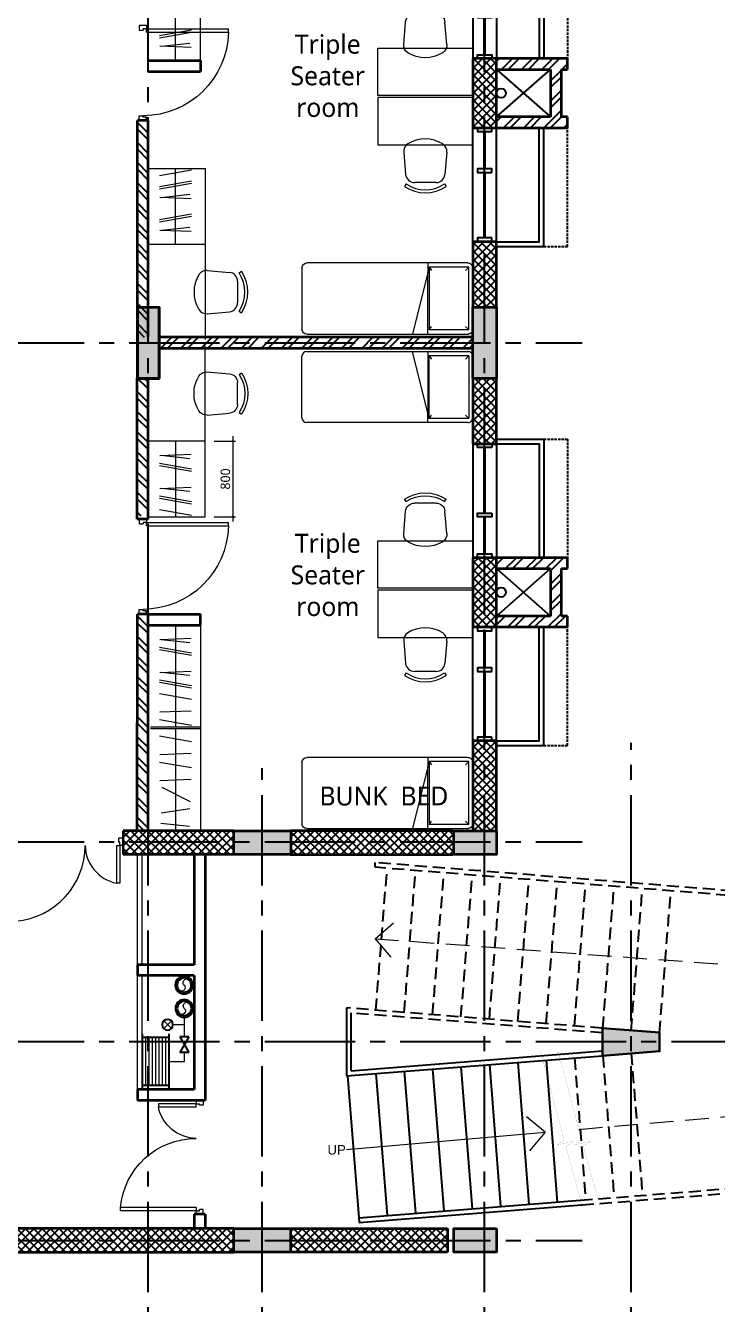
# Model space of a CAD drawing. Header units: millimetres. Extents: x -1107453 to -240403, y -265431 to 143409.
# Drawn here: x -291945 to -284652, y -187031 to -173553 of the extents above; entities that cross this region are included whole.
import ezdxf

# ---------------------------------------------------------------- set-up
doc = ezdxf.new("R2010")
doc.units = ezdxf.units.MM
doc.header["$MEASUREMENT"] = 0
for name, pattern in [('CENTER2', [28.574999999999992, 19.05, -3.174999999999998, 3.174999999999998, -3.174999999999998]), ('DASHED2', [0.375, 0.25, -0.125]), ('HIDDEN', [0.375, 0.25, -0.125]), ('HIDDEN2', [4.7624999999999975, 3.174999999999998, -1.587499999999999])]:
    doc.linetypes.add(name, pattern=pattern)
for name, color, linetype in [('A-Anno-Grid Lines', 154, 'Continuous'), ('A-Elevation', 4, 'Continuous'), ('A-Steps', 3, 'Continuous'), ('A-Wall Patt', 8, 'Continuous'), ('A-Window', 4, 'Continuous'), ('S-Conc Patt', 9, 'Continuous')]:
    doc.layers.add(name, color=color, linetype=linetype)
for name, color, linetype, lineweight in [('A-Detail Lines', 8, 'Continuous', 25), ('A-Door', 4, 'Continuous', 9), ('A-Wall Sec', 1, 'Continuous', 30), ('A-WIN', 5, 'Continuous', 25), ('column hatch', 12, 'Continuous', 5), ('S-Concrete', 40, 'Continuous', 30), ('STAIR', 3, 'Continuous', 9), ('text', 7, 'Continuous', 9), ('Wall HATCH', 8, 'Continuous', 15)]:
    doc.layers.add(name, color=color, linetype=linetype, lineweight=lineweight)
doc.layers.add('I-Furniture', color=7, linetype='Continuous', lineweight=15, true_color=0xc76300)
doc.styles.get("Standard").update_dxf_attribs({"font": 'trebuc.ttf'})
doc.dimstyles.new('IIITD_WD_M @ 100', dxfattribs={"dimscale": 100, "dimtxt": 1, "dimasz": 0.25, "dimexe": 0.25, "dimexo": 0.25, "dimgap": 0.3, "dimtad": 1, "dimdec": 0, "dimrnd": 2.5, "dimzin": 0, "dimdsep": 46, "dimtxsty": 'Standard', "dimblk": 'ARCHTICK', "dimcen": 0.2, "dimdle": 0.5, "dimclrd": 8, "dimclre": 254, "dimadec": 0, "dimazin": 0, "dimtfac": 1, "dimtdec": 0, "dimtofl": 0, "dimtmove": 0, "dimatfit": 0, "dimfxl": 100, "dimtolj": 1, "dimtzin": 0, "dimlwd": -1, "dimlwe": -1, "dimarcsym": 0})
pattern_1 = [(44.9999999997911, (0, -68461.44551046961), (-106.0660171775954, 106.0660171783688), []), (44.9999999997911, (70.710678, -68461.44551046987), (-106.0660171775954, 106.0660171783688), [])]

# ---------------------------------------------------------------- blocks, each defined once
blk = doc.blocks.new('W 1200')
at = {"layer": 'A-Window', "linetype": 'HIDDEN', "ltscale": 100}
for p, q in [((552587.8334260632, 7900.317032492195), (552587.8334260632, 9150.31703235618)), ((552837.8334260628, 7900.317032492209), (552587.8334260632, 7900.317032492195))]:
    blk.add_line(p, q, dxfattribs=at)
at = {"layer": 'A-Window', "color": 2, "lineweight": 40}
for p, q in [((553462.8334260632, 8720.317032492225), (553462.8334260632, 9110.316661766728)), ((553462.8334260632, 7990.317032492209), (553462.8334260632, 8680.317032492225))]:
    blk.add_line(p, q, dxfattribs=at)
at = {"layer": 'A-Window', "color": 5}
for points in [[(553337.8334260632, 7900.317032492209), (552837.8334260628, 7900.317032492209), (552837.8334260628, 9150.31703249221)], [(553337.8334260632, 7950.31703249221), (552887.8334260632, 7950.31703249221), (552887.8334260628, 9150.317032356268)]]:
    blk.add_lwpolyline(points, dxfattribs=at)
at = {"layer": 'A-Window'}
for points in [[(553337.8334260657, 7950.31703249221), (553337.8334260632, 9150.317032356379)], [(553587.8334260632, 7950.31703249221), (553587.8334260632, 9150.317032492225)], [(553387.833426063, 8680.317032492196), (553387.8334260632, 8720.317032492225), (553537.8334260632, 8720.317032492225), (553537.8334260632, 8680.317032492196), (553387.833426063, 8680.317032492196)]]:
    blk.add_lwpolyline(points, dxfattribs=at)
for points in [[(553387.8334260632, 9150.31703249221), (553537.8334260632, 9150.31703249221), (553537.8334260632, 9110.31703249221), (553387.8334260632, 9110.31703249221)], [(553387.8334260632, 7990.317032492209), (553537.8334260632, 7990.317032492209), (553537.8334260632, 7950.31703249221), (553387.8334260632, 7950.31703249221)]]:
    blk.add_lwpolyline(points, close=True, dxfattribs=at)
blk = doc.blocks.new('Door 1200')
at = {"layer": 'A-Door', "color": 5, "lineweight": 18}
for p, q in [((524083.629371542, 16182.33756403759), (524083.629371542, 16132.33756403759)), ((524083.629371542, 16182.33756403759), (524158.629371542, 16182.33756403759)), ((524158.629371542, 16182.33756403759), (524158.629371542, 16147.33756403758)), ((524083.629371542, 16132.33756403759), (524123.629371542, 16132.33756403759)), ((524123.629371542, 16147.33756403758), (524123.629371542, 16132.33756403759)), ((524158.629371542, 16147.33756403758), (524123.629371542, 16147.33756403758)), ((524158.629371542, 16147.33756403758), (524557.0951793599, 16147.33756403758)), ((524158.629371542, 16112.33756403759), (524158.629371542, 16147.33756403758)), ((524158.629371542, 16112.33756403759), (524557.0951793601, 16112.33756403758)), ((524557.0951793599, 16147.33756403758), (524557.0951793601, 16112.33756403758)), ((524083.629371542, 15032.33756403759), (524123.629371542, 15032.33756403759)), ((524083.629371542, 14982.33756403759), (524083.629371542, 15032.33756403759)), ((524083.629371542, 14982.33756403759), (524158.629371542, 14982.33756403759)), ((524123.629371542, 15017.33756403759), (524123.629371542, 15032.33756403759)), ((524158.629371542, 15017.33756403759), (524123.629371542, 15017.33756403759)), ((524158.629371542, 15052.33756405504), (524957.8622742627, 15052.36280079281)), ((524158.629371542, 15052.33756405504), (524158.629371542, 15017.33756403759)), ((524158.629371542, 15017.33756403759), (524957.8622742627, 15017.36280077536)), ((524158.629371542, 14982.33756403759), (524158.629371542, 15017.33756403759)), ((524957.8622742627, 15017.36280077536), (524957.8622742627, 15052.36280079281))]:
    blk.add_line(p, q, dxfattribs=at)
at = {"layer": 'A-Door', "lineweight": 18}
for centre, radius, start, end in [((524154.5491651758, 16192.83248138865), 410.515194913715, 270.5694855062471, 348.6920226384242), ((524156.8255171427, 14977.84414421031), 804.4954421475996, 5.314801625242492, 89.87153024725338)]:
    blk.add_arc(centre, radius, start, end, dxfattribs=at)
blk = doc.blocks.new('f h')
at = {"layer": 'A-WIN'}
for p, q in [((1010874.07182492, -78569.5797984855), (1010971.835498694, -78569.57979848562)), ((1010874.07182492, -78569.5797984855), (1010971.835498694, -78734.34588364139)), ((1010971.835498694, -78569.57979848562), (1010874.07182492, -78734.34588364151)), ((1011088.013132493, -78536.09547787847), (1011088.013132493, -79119.67305707687)), ((1011088.013132493, -78574.90916572325), (1011368.013092493, -78574.90916572312)), ((1011368.013092493, -78536.09547787857), (1011368.013092493, -79119.67305707687)), ((1010874.07182492, -78734.34588364151), (1010971.835498694, -78734.34588364139)), ((1011088.013132493, -79080.85936923242), (1011368.013092493, -79080.8593692322))]:
    blk.add_line(p, q, dxfattribs=at)
at = {"layer": 'A-WIN', "ltscale": 50}
for centre, radius in [((1010925.350132211, -78023.24024013418), 93.75), ((1010925.350132211, -78023.24024013418), 75), ((1010923.803244226, -78269.11066844268), 93.75), ((1010923.803244226, -78269.11066844268), 75)]:
    blk.add_circle(centre, radius, dxfattribs=at)
at = {"layer": 'A-WIN'}
blk.add_circle((1011100.248916052, -78441.18286097607), 56.63822130720364, dxfattribs=at)
at = {"layer": 'Wall HATCH'}
for p, q in [((1010922.953661807, -78569.57979848537), (1010922.953661807, -78343.90080410137)), ((1010922.953661807, -78441.1828609762), (1011043.610694745, -78441.1828609763)), ((1011140.298186413, -78401.13359061512), (1011060.199645691, -78481.23213133692)), ((1011140.298186413, -78481.2321313374), (1011060.199645691, -78401.13359061582)), ((1011123.013127493, -78574.909165723), (1011123.013127493, -79080.85936923232)), ((1011158.013122493, -78574.90916572325), (1011158.013122493, -79080.8593692322)), ((1011193.013117493, -78574.90916572325), (1011193.013117493, -79080.85936923232)), ((1011228.013112493, -78574.90916572325), (1011228.013112494, -79080.85936923232)), ((1011263.013107493, -78574.90916572312), (1011263.013107493, -79080.85936923232)), ((1011298.013102493, -78574.90916572312), (1011298.013102493, -79080.8593692322)), ((1011333.013097493, -78574.909165723), (1011333.013097493, -79080.8593692322)), ((1010922.953661807, -78827.88426747755), (1010922.953661807, -78734.34588364151)), ((1011088.013132493, -78827.88426747755), (1010922.953661807, -78827.88426747755))]:
    blk.add_line(p, q, dxfattribs=at)
at = {"layer": 'Wall HATCH', "ltscale": 50}
for centre in [(1010899.00696167, -77996.55152780411), (1010897.460073685, -78242.42195611262)]:
    blk.add_arc(centre, 37.5, 314.6266810665331, 134.6266810665331, dxfattribs=at)
at = {"layer": 'Wall HATCH'}
for centre in [(1010951.693302752, -78049.92895246425), (1010950.146414767, -78295.79938077275)]:
    blk.add_arc(centre, 37.5, 134.6266810665331, 314.6266810665331, dxfattribs=at)
blk = doc.blocks.new('s g h s l')
at = {"layer": 'S-Conc Patt'}
blk.add_hatch(color=256, dxfattribs=at).paths.add_polyline_path([(521138.1771746668, -8796.657298086444), (521138.177174667, -9087.061777143274), (521738.177174667, -9039.85088355228), (521738.1771746668, -8844.223603098086)])
at = {"layer": 'A-Elevation', "linetype": 'HIDDEN2', "ltscale": 40}
for p, q in [((523271.8421872522, -7410.945087191911), (518738.1771746783, -7051.528932510089)), ((518738.1771746522, -7101.685808170238), (518738.1771746512, -7051.528932507936)), ((523221.8421872521, -7457.138104103187), (518738.1771746783, -7101.685808172303)), ((523271.8421872522, -7410.945087191911), (523271.8421872525, -10473.96557858679)), ((523221.8421872521, -7457.138104103187), (523221.8421872524, -10427.74527602404)), ((521138.1771746779, -8796.657298086502), (518438.1771746789, -8582.608925533747)), ((521138.1771746779, -8846.814173748717), (518488.1771746786, -8636.729659946943)), ((520905.5930721657, -10609.99892686182), (523221.8421872524, -10427.74527602404)), ((520919.1135324265, -10659.08961553938), (523271.8421872525, -10473.96557858679))]:
    blk.add_line(p, q, dxfattribs=at)
at = {"layer": 'A-Elevation'}
for p, q in [((518438.1771746789, -8582.608925533747), (518438.1771746789, -9299.51079830296)), ((518488.1771746786, -9245.422013475036), (518488.1771746786, -8636.729659946943)), ((518438.1771746789, -9299.51079830296), (521138.1771746779, -9087.061777143388)), ((518488.1771746786, -9245.422013475036), (521138.1771746779, -9036.907233448059)), ((518565.9461063799, -10794.09363343229), (520905.5930721657, -10609.99892686182)), ((518569.8682247392, -10843.93956594012), (520919.1135324265, -10659.08961553938)), ((518565.9447979386, -10794.07700453987), (518569.8682247392, -10843.93956594013))]:
    blk.add_line(p, q, dxfattribs=at)
at = {"layer": 'A-Steps', "linetype": 'DASHED2', "ltscale": 500}
for p, q in [((518747.5602748115, -8607.135943711079), (518866.1041045051, -7111.827493777906)), ((519046.6219647982, -8630.844709649811), (519165.1657944918, -7135.536259716609)), ((519345.6836547847, -8654.553475588546), (519464.2274844785, -7159.245025655372)), ((519644.7453447714, -8678.262241527264), (519763.2891744651, -7182.953791594075)), ((519943.8070347579, -8701.971007465998), (520062.3508644516, -7206.662557532808)), ((520242.8687247447, -8725.679773404714), (520361.4125544383, -7230.371323471541)), ((520541.9304147313, -8749.388539343447), (520660.4742444249, -7254.080089410243)), ((520840.9921047181, -8773.09730528218), (520959.5359344116, -7277.788855349005)), ((521140.0537947046, -8796.806071220897), (521258.5976243982, -7301.497621287707)), ((521439.1154846913, -8820.51483715963), (521557.659314385, -7325.206387226441)), ((521738.1771746778, -8844.223603098348), (521856.7210043715, -7348.915153165172)), ((520840.9921047183, -9110.977181370123), (520959.535934415, -10606.28563130306)), ((521140.0537947046, -9087.268415429702), (521258.5976243985, -10582.57686536286)), ((521439.1154846913, -9063.559649490897), (521557.6593143852, -10558.86809942405))]:
    blk.add_line(p, q, dxfattribs=at)
at = {"layer": 'A-Steps'}
for p, q in [((520242.7408272342, -9157.50892586478), (520360.3988867072, -10652.88733317212)), ((520541.8165086957, -9133.977313970145), (520659.4745681688, -10629.35572127749)), ((518448.2867384653, -9298.69859723252), (518565.9447979386, -10794.07700453987)), ((518747.3624199268, -9275.166985337895), (518865.0204794001, -10770.54539264524)), ((519046.4381013883, -9251.635373443261), (519164.0961608615, -10747.01378075061)), ((519345.5137828498, -9228.103761548644), (519463.1718423229, -10723.48216885597)), ((519644.5894643114, -9204.572149654019), (519762.2475237846, -10699.95055696137)), ((519943.6651457728, -9181.040537759383), (520061.323205246, -10676.41894506673))]:
    blk.add_line(p, q, dxfattribs=at)
at = {"layer": 'S-Concrete'}
blk.add_lwpolyline([(521138.1771746668, -8796.657298086444), (521738.1771746668, -8844.223603098086), (521738.177174667, -9039.85088355228), (521138.177174667, -9087.061777143274), (521138.1771746668, -8796.657298086444)], dxfattribs=at)
at = {"layer": 'STAIR', "color": 5, "const_width": 1}
for points in [[(520485.7060281081, -9052.342640694724), (520731.7634274617, -9976.842853890645), (520660.2978765096, -10026.093164961), (520829.871310239, -9989.19344974766), (520749.5240448325, -10043.33655848741), (520924.5548412948, -10678.84616187706)], [(520671.891190716, -9052.342640694842), (520917.9485900698, -9976.842853890645), (520846.4830391172, -10026.093164961), (521016.056472847, -9989.19344974766), (520935.7092074405, -10043.33655848741), (521110.7400039026, -10678.84616187706)]]:
    blk.add_lwpolyline(points, dxfattribs=at)
at = {"layer": 'text'}
for p, q in [((518738.1771746784, -7854.038943105931), (518931.8516206697, -7688.161853157159)), ((518738.1771746784, -7854.038943105931), (518904.0542646273, -8047.713389097305)), ((520531.3967018049, -9894.704206611701), (520336.127736261, -9730.70716061612)), ((518438.177174678, -10076.90622558101), (520531.3967018049, -9894.704206611701)), ((520531.3967018049, -9894.704206611701), (520367.3996558094, -10089.97317215582))]:
    blk.add_line(p, q, dxfattribs=at)
at = {"layer": 'text', "linetype": 'DASHED2', "ltscale": 1000}
for p, q in [((518738.1771746783, -7854.038943105931), (522471.8421872522, -8128.412017311784)), ((522471.8421872522, -8128.412017311784), (522471.8421872522, -9725.800238075868)), ((520887.8297931033, -9863.678875527025), (522471.8421872522, -9725.800238075868))]:
    blk.add_line(p, q, dxfattribs=at)
at = {"layer": 'text', "insert": (518237.2104470522, -10028.60058235124), "char_height": 100, "width": 230.664602492936, "attachment_point": 1}
blk.add_mtext('{\\fArial|b0|i0|c0|p34;UP}', dxfattribs=at)
blk = doc.blocks.new('column 2.04')
at = {"layer": 'S-Conc Patt'}
h = blk.add_hatch(color=256, dxfattribs=at)
h.paths.add_polyline_path([(-369013.311608889, -99407.8678440761), (-368965.6093606457, -99653.27463684416), (-369417.1578650318, -99741.04677471776), (-369464.860113275, -99495.63998194935)])
h.paths.add_polyline_path([(-394331.474704599, -99823.65811240184), (-394331.474704599, -100073.6581124018), (-394780.7703964393, -100073.6581124018), (-394780.7703964393, -99823.65811240184)])
h.paths.add_polyline_path([(-363666.4230731781, -83101.77672428338), (-363421.0162773165, -83054.07447543893), (-363277.9095307829, -83790.2948630245), (-363523.3163266447, -83837.99711186894)])
h.paths.add_polyline_path([(-362662.7677575083, -88265.1357091614), (-362417.3609616465, -88217.43346031693), (-362274.2542151129, -88953.65384790252), (-362519.661010975, -89001.35609674697)])
h.paths.add_polyline_path([(-371320.719514666, -89948.07104827784), (-371075.312718804, -89900.36879943337), (-370932.2059722707, -90636.58918701897), (-371177.6127681325, -90684.2914358634)])
h.paths.add_polyline_path([(-372324.3748305943, -84784.71206338983), (-372078.9680347323, -84737.00981454537), (-371935.861288199, -85473.23020213094), (-372181.2680840607, -85520.93245097541)])
h.paths.add_polyline_path([(-394581.4747045979, -79593.65810918422), (-394331.474704598, -79593.65810918422), (-394331.474704598, -80343.65810918425), (-394581.4747045979, -80343.65810918425)])
h.paths.add_polyline_path([(-394581.4747045996, -84853.65810918182), (-394331.4747045997, -84853.65810918182), (-394331.4747045997, -85603.65810918182), (-394581.4747045996, -85603.65810918182)])
h.paths.add_polyline_path([(-394581.4747045996, -90113.65810918184), (-394331.4747045997, -90113.65810918184), (-394331.4747045997, -90863.65810918184), (-394581.4747045996, -90863.65810918184)])
h.paths.add_polyline_path([(-403401.4747048646, -90113.65810918144), (-403151.4747048646, -90113.65810918144), (-403151.4747048646, -90863.65810918144), (-403401.4747048646, -90863.65810918144)])
h.paths.add_polyline_path([(-403401.4747048646, -84853.65810918142), (-403151.4747048646, -84853.65810918142), (-403151.4747048646, -85603.65810918143), (-403401.4747048646, -85603.65810918143)])
h.paths.add_polyline_path([(-376206.4747049036, -74746.157245432), (-375956.4747049036, -74746.157245432), (-375956.4747049036, -75496.157245432), (-376206.4747049036, -75496.157245432)])
h.paths.add_polyline_path([(-376206.4747049036, -68798.14313874603), (-375956.4747049036, -68798.14313874597), (-375956.4747049036, -69548.14313874606), (-376206.4747049036, -69548.14313874606)])
h.paths.add_polyline_path([(-376206.4747048921, -71978.14313842503), (-375956.4747048921, -71978.14313842497), (-375956.4747048921, -72728.14313842497), (-376206.4747048921, -72728.14313842497)])
h.paths.add_polyline_path([(-392316.4747051389, -74678.65810917987), (-392566.4747051389, -74678.65810917987), (-392566.4747051389, -75428.65810917986), (-392316.4747051389, -75428.65810917986)])
h.paths.add_polyline_path([(-392316.474705139, -69548.14313874878), (-392566.4747051391, -69548.14313874878), (-392566.4747051391, -68798.14313874874), (-392316.474705139, -68798.14313874875)])
h.paths.add_polyline_path([(-392316.474705139, -72728.14313842732), (-392566.4747051391, -72728.14313842732), (-392566.4747051391, -71978.14313842733), (-392316.474705139, -71978.14313842736)])
h.paths.add_polyline_path([(-404356.4747050417, -76623.65810918238), (-404106.4747050419, -76623.65810918238), (-404106.4747050419, -77373.65810918245), (-404356.4747050417, -77373.65810918245)])
h.paths.add_polyline_path([(-399116.4747048676, -69048.14313875034), (-399116.4747048676, -68798.14313875034), (-399866.4747048675, -68798.14313875069), (-399866.4747048675, -69048.14313875069)])
h.paths.add_polyline_path([(-399866.4747052977, -71218.59204310947), (-399616.4747052978, -71218.59204310947), (-399616.4747052853, -71968.59204310959), (-399866.4747052854, -71968.59204310959)])
h.paths.add_polyline_path([(-405836.4747049117, -76623.65810918255), (-405586.4747049118, -76623.65810918255), (-405586.4747049118, -77373.65810918262), (-405836.4747049117, -77373.65810918262)])
h.paths.add_polyline_path([(-405836.4747048043, -74678.65810918176), (-405586.4747048043, -74678.65810918176), (-405586.474704799, -75428.6581091818), (-405836.4747047988, -75428.6581091818)])
h.paths.add_polyline_path([(-399866.4747049218, -74678.65810918117), (-399616.4747049218, -74678.65810918117), (-399616.4747049162, -75428.65810918121), (-399866.4747049162, -75428.65810918121)])
h.paths.add_polyline_path([(-394331.4747045997, -74678.65810918121), (-394581.4747045997, -74678.65810918121), (-394581.4747045998, -75428.65810918117), (-394331.4747045998, -75428.65810918117)])
h.paths.add_polyline_path([(-398116.4747043275, -74678.65810918121), (-397886.4747043278, -74678.65810918121), (-397886.4747043278, -75428.65810918117), (-398116.4747043276, -75428.65810918117)])
h.paths.add_polyline_path([(-363217.4356781113, -72648.92314081959), (-362972.0288822497, -72601.22089197545), (-362828.922135717, -73337.44127956103), (-363074.328931579, -73385.14352840526)])
h.paths.add_polyline_path([(-367968.4428256355, -75553.82934740651), (-367920.7405767912, -75799.23614326835), (-368659.1565920254, -75942.76967657807), (-368706.8588408697, -75697.36288071584)])
h.paths.add_polyline_path([(-365101.4972301386, -94245.34043425212), (-364875.7229779454, -94201.45436531528), (-364787.9508400719, -94653.00286970119), (-365013.7250922651, -94696.88893863805)])
h.paths.add_polyline_path([(-366635.3423664484, -98928.79128414684), (-366587.6401176032, -99174.19808001297), (-367176.6164276718, -99288.68347723932), (-367224.3186765169, -99043.27668137336)])
h.paths.add_polyline_path([(-399616.4747048673, -76623.65810926826), (-399616.4747048673, -76853.65810918192), (-400366.4747048717, -76853.65810918192), (-400366.4747048717, -76623.65810926826)])
h.paths.add_polyline_path([(-360255.4058669797, -95641.31051185986), (-360211.519798043, -95867.08476405275), (-360658.1601665198, -95953.90285695106), (-360702.0462354564, -95728.12860475777)])
h.paths.add_polyline_path([(-364212.0420813654, -96410.40268235764), (-364168.1560124285, -96636.17693455056), (-364619.7045168147, -96723.94907242416), (-364663.5905857515, -96498.17482023087)])
h.paths.add_polyline_path([(-360672.048141984, -93501.4951711068), (-360628.1620730472, -93727.2694232997), (-361079.7105774333, -93815.04156117328), (-361123.5966463701, -93589.26730898)])
h.paths.add_polyline_path([(-362614.7424857471, -95875.67399816301), (-362388.9656218636, -95831.80136734337), (-362303.1278659043, -96273.53870972394), (-362528.9047297878, -96317.41134054332)])
h.paths.add_polyline_path([(-362650.0269166311, -93885.97529679052), (-362606.1408476943, -94111.7495489834), (-363057.6893520801, -94199.52168685703), (-363101.5754210171, -93973.74743466378)])
h.paths.add_polyline_path([(-399616.4747048851, -97813.65810276195), (-399616.4747048851, -98043.65810276195), (-400066.4747048849, -98043.65810593578), (-400066.4747048849, -97813.6581059358)])
h.paths.add_polyline_path([(-399616.4747048852, -95978.6581091812), (-399846.4747048853, -95978.6581091812), (-399846.4747048853, -95518.65810918117), (-399616.4747048852, -95518.65810918117)])
h.paths.add_polyline_path([(-403656.4747048851, -97813.65810593581), (-403656.4747048851, -98043.65810593581), (-404106.4747048851, -98043.65810593581), (-404106.4747048851, -97813.65810593581)])
h.paths.add_polyline_path([(-403655.7537688785, -95633.65810918088), (-403655.7537688785, -95863.65810918088), (-404106.4747048482, -95863.65810918088), (-404106.4747048482, -95633.65810918088)])
h.paths.add_polyline_path([(-401976.4747049221, -97583.65810593557), (-401746.4747049223, -97583.65810593557), (-401746.4747049223, -98043.65810593561), (-401976.4747049221, -98043.65810593561)])
h.paths.add_polyline_path([(-401631.4747048854, -95633.65810918104), (-401631.4747048854, -95863.65810918104), (-402091.4747048854, -95863.65810918104), (-402091.4747048854, -95633.65810918104)])
h.paths.add_polyline_path([(-367831.034877762, -89269.7450697631), (-367605.260625569, -89225.8590008262), (-367462.153879036, -89962.07938840875), (-367687.9281312293, -90005.96545734565)])
h.paths.add_polyline_path([(-367136.4751659791, -83776.28652280662), (-366910.7009137861, -83732.40045386972), (-366767.5941670002, -84468.62084140447), (-366993.3684191935, -84512.50691034137)])
h.paths.add_polyline_path([(-368050.4762111258, -79074.15877467961), (-368094.3622800626, -78848.38452248668), (-367358.1418924769, -78705.27777595373), (-367314.2558235401, -78931.05202814701)])
h.paths.add_polyline_path([(-370776.197363894, -74118.19757399832), (-370550.4231117011, -74074.31150506146), (-370407.316365168, -74810.53189264715), (-370633.0906173612, -74854.417961584)])
h.paths.add_polyline_path([(-398116.4747043297, -79593.65810918108), (-397886.4747043297, -79593.65810918108), (-397886.4747043287, -80343.65810918117), (-398116.4747043287, -80343.65810918117)])
h.paths.add_polyline_path([(-363684.8553823428, -98355.37008195872), (-363637.1368084461, -98600.86291662286), (-364226.8010970615, -98715.4343762052), (-364274.5196709583, -98469.94154154068)])
h.paths.add_polyline_path([(-399615.7703969677, -99823.65810597141), (-399615.7703969677, -100073.6581059714), (-400215.7703969672, -100073.6581091801), (-400215.7703969672, -99823.65810918012)])
h.paths.add_polyline_path([(-364299.3271449351, -74840.76241392217), (-364053.9203482334, -74793.06016491455), (-363911.0761846101, -75529.13032024709), (-364156.4829813118, -75576.83256925465)])
h.paths.add_polyline_path([(-396500.0660880147, -95633.69045900737), (-396500.0660880147, -95883.69045900737), (-397100.0660880147, -95883.69045900737), (-397100.0660880147, -95633.69045900737)])
h.paths.add_polyline_path([(-403606.4747047936, -80083.65810597598), (-403606.4747047936, -79833.65810597599), (-404356.4747047936, -79833.65810597599), (-404356.4747047936, -80083.65810597599)])
h.paths.add_polyline_path([(-359871.9067555123, -97614.24036151537), (-359824.2031807583, -97859.65602424274), (-360265.2567450821, -97945.38816948853), (-360312.9603198361, -97699.97250676082)])
h.paths.add_polyline_path([(-396500.7703969697, -99823.65810917989), (-396500.7703969697, -100073.6581091798), (-397100.770396719, -100073.6581091798), (-397100.770396719, -99823.65810917989)])
h.paths.add_polyline_path([(-403655.0660887967, -99823.65810918088), (-403655.0660887995, -100073.6581091809), (-404105.7703969677, -100073.6581091807), (-404105.7703969649, -99823.65810918076)])
h.paths.add_polyline_path([(-367438.6225932874, -94796.27276721463), (-367390.9203450347, -95041.67956003183), (-367979.8966551036, -95156.16495725821), (-368027.5989033559, -94910.7581644411)])
h.paths.add_polyline_path([(-368834.6901931899, -84106.38608477777), (-368608.9159409969, -84062.5000158409), (-368465.8091942111, -84798.72040337563), (-368691.5834464044, -84842.60647231255)])
h.paths.add_polyline_path([(-398116.4747051391, -84853.65810918188), (-397886.474705139, -84853.65810918188), (-397886.474705139, -85603.65810918192), (-398116.4747051391, -85603.65810918185)])
h.paths.add_polyline_path([(-398116.4747051391, -90113.65810918188), (-397886.474705139, -90113.65810918188), (-397886.474705139, -90863.65810918188), (-398116.4747051391, -90863.65810918184)])
h.paths.add_polyline_path([(-369075.7867085888, -73787.6712251592), (-368830.3799127301, -73739.96897631737), (-368687.2731657763, -74476.18936382022), (-368932.6799616351, -74523.89161266213)])
h.paths.add_polyline_path([(-374265.8820016455, -74796.52355267655), (-374020.4752057837, -74748.82130383214), (-373877.3684592504, -75485.04169141778), (-374122.7752551125, -75532.74394026218)])
h.paths.add_polyline_path([(-405836.47470489, -71218.59204310947), (-405586.4747048899, -71218.59204310947), (-405586.4747048775, -71968.59204310959), (-405836.4747048774, -71968.59204310959)])
h.paths.add_polyline_path([(-362846.3121827803, -74558.18800827628), (-362600.9053869186, -74510.48575943214), (-362458.0612232954, -75246.5559147645), (-362703.4680191572, -75294.25816360879)])
h.paths.add_polyline_path([(-363878.3204401244, -69248.96578210281), (-363632.9136442626, -69201.26353325867), (-363489.6279964915, -69937.44918238805), (-363735.0347923533, -69985.15143123228)])
h.paths.add_polyline_path([(-369735.9858323673, -70391.2411703823), (-369490.5790364784, -70343.5389215346), (-369347.2633145959, -71079.87877113177), (-369592.6701104848, -71127.58101997957)])
h.paths.add_polyline_path([(-369819.7471781986, -95259.11650012463), (-369772.0449299554, -95504.52329289267), (-370223.5934343415, -95592.29543076623), (-370271.2956825847, -95346.88863799784)])
h.paths.add_polyline_path([(-366132.8198502979, -88939.64550774406), (-365907.0455981048, -88895.7594388072), (-365763.9388515721, -89631.97982638972), (-365989.713103765, -89675.86589532658)])
h.paths.add_polyline_path([(-363441.5965326918, -77943.98016948189), (-363393.8787850443, -78189.3839521737), (-364130.1029638351, -78332.47123296995), (-364177.8207114825, -78087.06745027797)])
h.paths.add_polyline_path([(-369838.345510201, -78943.02710009848), (-369612.571258008, -78899.14103116159), (-369469.4645114751, -79635.36141874733), (-369695.2387636682, -79679.24748768417)])
h.paths.add_polyline_path([(-373328.0301465669, -79621.3530785088), (-373082.6233507051, -79573.65082966433), (-372939.5166041719, -80309.87121725004), (-373184.9234000343, -80357.57346609447)])
h.paths.add_polyline_path([(-400366.4747048674, -80063.65810918307), (-400366.4747048674, -79833.65810918307), (-399616.4747048673, -79833.65810918191), (-399616.4747048673, -80063.65810918191)])
h.paths.add_polyline_path([(-399845.770396701, -84853.6581091817), (-399615.7703967011, -84853.6581091817), (-399615.7703967011, -85603.65810918168), (-399845.770396701, -85603.65810918168)])
h.paths.add_polyline_path([(-394331.474704599, -95633.69046222934), (-394331.474704599, -95883.69046222934), (-394780.7703964393, -95883.69046222934), (-394780.7703964393, -95633.69046222934)])
h.paths.add_polyline_path([(-399846.4747046165, -90113.65810918168), (-399616.4747046165, -90113.65810918168), (-399616.4747046165, -90863.65810918168), (-399846.4747046165, -90863.65810918168)])
h.paths.add_polyline_path([(-370543.252134256, -69048.14313874641), (-370543.252134256, -68798.14313874659), (-369793.252134256, -68798.14313874676), (-369793.252134256, -69048.14313874661)])
at = {"layer": 'S-Concrete', "lineweight": 35}
for points in [[(-398116.4747051391, -90113.65810918188), (-397886.474705139, -90113.65810918188), (-397886.474705139, -90863.65810918188), (-398116.4747051391, -90863.65810918184), (-398116.4747051391, -90113.65810918188)], [(-396500.0660880147, -95633.69045900737), (-396500.0660880147, -95883.69045900737), (-397100.0660880147, -95883.69045900737), (-397100.0660880147, -95633.69045900737), (-396500.0660880147, -95633.69045900737)], [(-394331.474704599, -95633.69046222934), (-394331.474704599, -95883.69046222934), (-394780.7703964393, -95883.69046222934), (-394780.7703964393, -95633.69046222934), (-394331.474704599, -95633.69046222934)], [(-396500.7703969697, -99823.65810917989), (-396500.7703969697, -100073.6581091798), (-397100.770396719, -100073.6581091798), (-397100.770396719, -99823.65810917989), (-396500.7703969697, -99823.65810917989)], [(-394331.474704599, -99823.65811240184), (-394331.474704599, -100073.6581124018), (-394780.7703964393, -100073.6581124018), (-394780.7703964393, -99823.65811240184), (-394331.474704599, -99823.65811240184)]]:
    blk.add_lwpolyline(points, dxfattribs=at)
blk.add_lwpolyline([(-394581.4747045996, -90113.65810918184), (-394331.4747045997, -90113.65810918184), (-394331.4747045997, -90863.65810918184), (-394581.4747045996, -90863.65810918184)], close=True, dxfattribs=at)
blk = doc.blocks.new('Grid Girls Hostel')
at = {"layer": 'A-Anno-Grid Lines', "linetype": 'CENTER2', "ltscale": 50}
for p, q in [((520465.9997611107, -13007.19286148381), (520465.9997611107, 25744.13436004307)), ((516920.9997613715, -13007.19286148381), (516920.9997613714, 13896.8225936222)), ((506718.177174534, -1573.177406378599), (521493.177175214, -1573.177406379574)), ((522010.8888883973, -13007.19286148395), (522010.8888883973, -5788.626572579655)), ((518122.4083776957, -13007.19286145466), (518122.4083776957, -6058.126572579655)), ((506718.177174534, -6833.177406377918), (521493.1771752147, -6833.177406378892)), ((506718.8814824051, -8938.193581673871), (523989.4620559997, -8938.19358167486)), ((506718.8814824144, -11033.17740605745), (521493.8814830953, -11033.17740605844))]:
    blk.add_line(p, q, dxfattribs=at)
blk = doc.blocks.new('ABL_Door_S - 1000 x 2100-11-3 Second Floor Lvl')
at = {"layer": 'A-Door', "color": 5}
for p, q in [((-500.0000000000071, 37.5), (-450.0000000000071, 37.5)), ((-500.0000000000071, -37.5), (-500.0000000000071, 37.5)), ((-450.0000000000071, 37.5), (-450.0000000000071, -2.500000000002728)), ((449.9999999999927, 37.5), (449.9999999999927, -2.500000000002728)), ((499.9999999999927, 37.5), (449.9999999999927, 37.5)), ((499.9999999999927, -37.5), (499.9999999999927, 37.5)), ((-500.0000000000071, -37.5), (-465.0000000000073, -37.5)), ((-465.0000000000073, -2.500000000002728), (-450.0000000000071, -2.500000000002728)), ((-465.0000000000073, -37.5), (-465.0000000000073, -2.500000000002728)), ((-430.0000000000073, -37.5), (-465.0000000000073, -37.5)), ((464.9999999999926, -2.500000000002728), (449.9999999999927, -2.500000000002728)), ((464.9999999999926, -37.5), (464.9999999999926, -2.500000000002728)), ((499.9999999999927, -37.5), (464.9999999999926, -37.5))]:
    blk.add_line(p, q, dxfattribs=at)
at = {"layer": 'A-Door', "color": 5, "lineweight": 18}
for p, q in [((-465.0000000000073, -37.5), (-465.0000000000073, -902.5000000000281)), ((-430.0000000000073, -37.5), (-430.0000000000069, -902.5000000000282)), ((-430.0000000000069, -902.5000000000282), (-465.0000000000073, -902.5000000000281))]:
    blk.add_line(p, q, dxfattribs=at)
at = {"layer": 'A-Door'}
blk.add_arc((-450.3977672763558, -2.333294218711996), 900.3977827088684, 271.2980995594768, 359.9893918688741, dxfattribs=at)
blk = doc.blocks.new('chair1')
at = {"layer": 'I-Furniture'}
for p, q in [((-319.5913923277375, 227.7046299115883), (-84.31327665970655, 207.2456633317588)), ((15.98841415551082, 201.2156249999999), (41.53683206157586, 218.6961214620467)), ((0.5102891555105897, 114.7260452067624), (0.5102891555098906, -114.7260452067624)), ((-319.5913923277375, -227.7046299115883), (-84.31327665970723, -207.2456633317634)), ((15.98841415551012, -201.2156249999999), (41.53683206157515, -218.6961214620467))]:
    blk.add_line(p, q, dxfattribs=at)
for centre, radius, start, end in [((-107.8365858444902, 3.229e-13), 350.9133649592607, 148.4069679186584, 211.5930320813414), ((-327.6365765125157, 135.185011786588), 92.86875, 85.03025927188986, 148.4069679186582), ((-92.3584608444894, 114.7260452067624), 92.86875, 0, 85.03025927188907), ((-278.0959608444901, 3.229e-13), 356.3331971109081, 325.6196552761551, 34.38034472384486), ((-278.0959608444901, 3.229e-13), 387.2894471109081, 325.6196552761551, 34.38034472384486), ((-92.35846084449007, -114.7260452067624), 92.86875, 274.969740728111, 0), ((-327.6365765125163, -135.1850117865873), 92.86875, 211.593032081341, 274.9697407281103)]:
    blk.add_arc(centre, radius, start, end, dxfattribs=at)
blk = doc.blocks.new('A$C0E3E786B')
at = {"layer": 'I-Furniture', "ltscale": 0.1}
for p, q in [((-1955.284304229775, 215.9302028960018), (-1955.284304229775, 866.0929619374073)), ((-1914.694672598503, 872.2272219614388), (-1880.906545192934, 837.3591826160699)), ((-1914.694672598503, 872.2272219614388), (-1494.694672598503, 872.2272219614388)), ((-1914.694672598503, 210.9302028960021), (-1914.694672598503, 872.2272219614388)), ((-1905.284304229775, 916.0929619374073), (-205.2843042297757, 916.0929619374073)), ((-1494.694672598503, 872.2272219614388), (-1520.906545192934, 837.3591826160699)), ((-1494.694672598503, 872.2272219614388), (-1494.694672598503, 210.9302028960018)), ((-1480.906545192935, 916.0929619374073), (-1480.906545192934, 816.0929619379602)), ((-1480.906545192934, 165.9302028960017), (-1480.906545192934, 816.0929619379602)), ((-1480.906545192934, 816.0929619379602), (-1320.25327600962, 165.9302028960017)), ((-155.2843042297757, 866.0929619374073), (-155.2843042297757, 215.9302028960018)), ((-1914.694672598503, 210.9302028960017), (-1880.906545192934, 246.062163550633)), ((-1914.694672598503, 210.9302028960017), (-1494.694672598503, 210.9302028960017)), ((-1914.694672598503, 165.9302028960017), (-1914.694672598503, 166.8237372609671)), ((-205.2843042297757, 165.9302028960017), (-1914.694672598503, 165.9302028960017)), ((-1494.694672598503, 210.9302028960017), (-1520.906545192934, 246.062163550633))]:
    blk.add_line(p, q, dxfattribs=at)
for centre, radius, start, end in [((-1905.284304229777, 866.0929619374089), 49.99999999999841, 89.99999999999818, 180.0000000000018), ((-205.2843042297757, 866.0929619374073), 50, 0, 90), ((-1905.284304229775, 215.9302028960018), 50, 180, 270), ((-205.2843042297757, 215.9302028960018), 50, 270, 0)]:
    blk.add_arc(centre, radius, start, end, dxfattribs=at)
blk = doc.blocks.new('_ArchTick')
at = {"color": 0, "linetype": 'ByBlock', "const_width": 0.15}
blk.add_lwpolyline([(-0.5, -0.5), (0.5, 0.5)], dxfattribs=at)
blk = doc.blocks.new('*D1134')
at = {"layer": 'text', "color": 254, "transparency": 16777216}
for p, q in [((-289957.7381235149, -109301.0299569322), (-289732.7381235149, -109301.0299569322)), ((-289957.7381235149, -110101.0299569322), (-289732.7381235149, -110101.0299569322))]:
    blk.add_line(p, q, dxfattribs=at)
at = {"layer": 'text', "color": 8, "transparency": 16777216}
blk.add_line((-289757.7381235149, -110151.0299569322), (-289757.7381235149, -109251.0299569322), dxfattribs=at)
at = {"layer": 'text', "color": 8, "transparency": 16777216, "xscale": 25, "yscale": 25, "zscale": 25}
for p, rotation in [((-289757.7381235149, -109301.0299569322), 90), ((-289757.7381235149, -110101.0299569322), 270)]:
    blk.add_blockref('_ArchTick', p, dxfattribs=dict(at, rotation=rotation))
at = {"layer": 'text', "color": 0, "transparency": 16777216, "insert": (-289838.6135443903, -109701.0299569322), "char_height": 100, "attachment_point": 5, "rotation": 90}
blk.add_mtext('\\A1;800', dxfattribs=at)
blk = doc.blocks.new('TRIPLE')
at = {"layer": 'A-Wall Sec', "lineweight": 35}
for p, q in [((-290652.2761927049, -111125.5861043503), (-290102.2761927049, -111125.5861850162)), ((-290102.2762095714, -111240.5861850162), (-290102.2761927049, -111125.5861850162)), ((-290652.2762095713, -111240.5861043503), (-290102.2762095714, -111240.5861850162))]:
    blk.add_line(p, q, dxfattribs=at)
at = {"layer": 'I-Furniture', "ltscale": 0.1}
for p, q in [((-290052.276135949, -109301.0299569322), (-290052.2761359492, -108299.1239395489)), ((-290052.276135949, -109301.0299569322), (-290652.2761359488, -109301.0299569321)), ((-290052.276135949, -110101.0299569322), (-290052.276135949, -109301.0299569322)), ((-290652.276135949, -110101.0299569322), (-290052.276135949, -110101.0299569322)), ((-290102.2762061926, -111240.5861850162), (-290102.2765277582, -113410.6562918373)), ((-290102.2762095714, -111240.5861850162), (-290102.2765314579, -113410.6562918373)), ((-290102.2763697813, -112315.6212384267), (-290627.2763680671, -112315.6211999271)), ((-290102.276371248, -112335.6212384267), (-290627.2763695337, -112335.6211999271))]:
    blk.add_line(p, q, dxfattribs=at)
at = {"layer": 'I-Furniture', "color": 9, "ltscale": 0.1, "true_color": 0xbababa}
for p, q in [((-290364.7758058675, -109301.0299587655), (-290364.7759257586, -110101.0299569322)), ((-290531.0424603719, -109454.1993829209), (-290200.4083722207, -109440.2217956495)), ((-290196.1160271737, -109596.4655921915), (-290533.4362447086, -109537.0804718369)), ((-290196.1160271737, -109621.0837835681), (-290533.4362447086, -109561.6986632135)), ((-290516.5126717846, -109451.9183215535), (-290213.0396001126, -109484.286829315)), ((-290531.0424603719, -109800.3149114679), (-290200.4083722207, -109786.3373241964)), ((-290516.5126717846, -109798.0338501004), (-290213.0396001126, -109830.4023578619)), ((-290196.1160271737, -109942.5811207384), (-290533.4362447086, -109883.1960003838)), ((-290196.1160271737, -109967.199312115), (-290533.4362447086, -109907.8141917604)), ((-290196.1160271737, -110084.373081518), (-290533.4362447086, -110024.9879611634)), ((-290364.7762061927, -111240.5861465166), (-290364.7763673018, -112315.6212191769)), ((-290531.0428606971, -111393.755570672), (-290200.4087725459, -111379.7779834005)), ((-290516.5130721098, -111391.4745093045), (-290213.0400004378, -111423.8430170661)), ((-290196.1164274989, -111536.0217799426), (-290533.4366450338, -111476.636659588)), ((-290196.1164274989, -111560.6399713192), (-290533.4366450338, -111501.2548509646)), ((-290531.0428606971, -111739.8710992189), (-290200.4087725459, -111725.8935119475)), ((-290196.1164274989, -111882.1373084895), (-290533.4366450338, -111822.7521881349)), ((-290196.1164274989, -111906.7554998661), (-290533.4366450338, -111847.3703795115)), ((-290516.5130721098, -111737.5900378515), (-290213.0400004378, -111769.958545613)), ((-290196.1164274989, -112023.9292692691), (-290533.4366450338, -111964.5441489145)), ((-290196.1164274989, -112299.3110778925), (-290533.4366450338, -112239.9259575379)), ((-290531.0428606971, -112157.044868622), (-290200.4087725459, -112143.0672813505)), ((-290364.776370299, -112335.6212191769), (-290364.7765314081, -113410.6562918372)), ((-290196.1164274989, -112471.7442644387), (-290533.4366450338, -112412.3591440841)), ((-290531.0428606971, -112604.8598637916), (-290200.4087725459, -112590.8822765201)), ((-290196.1164274989, -112747.1260730622), (-290533.4366450338, -112687.7409527076)), ((-290531.0428606971, -112880.241672415), (-290200.4087725459, -112866.2640851436)), ((-290509.4378446593, -112948.4194549618), (-290211.1468410371, -113101.5113550422)), ((-290213.6060442208, -113177.8962683116), (-290514.594391699, -113223.3826450107)), ((-290521.0725616469, -113327.5536501293), (-290217.5994899748, -113359.9221578908))]:
    blk.add_line(p, q, dxfattribs=at)
at = {"layer": 'I-Furniture', "ltscale": 0.1}
for points in [[(-287231.462294805, -110851.6239395488), (-288231.462294805, -110851.6239395488), (-288231.462294805, -110351.4857132842), (-287231.462294805, -110351.4857132842)], [(-287231.462294805, -110871.6239395488), (-288231.462294805, -110871.6239395488), (-288231.462294805, -111371.6239395488), (-287231.462294805, -111371.6239395488)]]:
    blk.add_lwpolyline(points, close=True, dxfattribs=at)
at = {"layer": 'I-Furniture', "extrusion": (0, 0, -1), "xscale": -1, "zscale": -1, "rotation": 180}
blk.add_blockref('A$C0E3E786B', (289186.7465990347, -108190.6613838276), dxfattribs=at)
at = {"layer": 'I-Furniture', "ltscale": 0.1, "extrusion": (0, 0, -1), "zscale": -1}
for p, rotation in [((289711.0261851454, -108800.0769482405), 180), ((287731.462294805, -109955.3775499358), 90)]:
    blk.add_blockref('chair1', p, dxfattribs=dict(at, rotation=rotation))
at = {"layer": 'I-Furniture', "ltscale": 0.1, "rotation": 270}
blk.add_blockref('chair1', (-287731.462294805, -111729.1183075126), dxfattribs=at)
at = {"layer": 'I-Furniture', "extrusion": (0, 0, -1), "zscale": -1}
blk.add_blockref('A$C0E3E786B', (289186.7465990347, -113552.5864952699), dxfattribs=at)
at = {"layer": 'text', "lineweight": 35, "insert": (-288167.7529673029, -113043.8404562055), "char_height": 200, "width": 1506.41865500406, "attachment_point": 5}
blk.add_mtext('BUNK  BED', dxfattribs=at)
at = {"layer": 'text'}
dim = blk.add_linear_dim(base=(-289757.7381235149, -109301.0299569322), p1=(-290052.2761359484, -110101.0299569322), p2=(-290052.276135949, -109301.0299569322), angle=90, dimstyle='IIITD_WD_M @ 100', override={"dimfxl": 2, "dimfxlon": 1, "dimarcsym": 1}, dxfattribs=at)
dim.commit()
dim.dimension.update_dxf_attribs({"geometry": '*D1134', "text_midpoint": (-289838.6135443903, -109701.0299569322)})

msp = doc.modelspace()

# ---------------------------------------------------------------- hatches: boundary and pattern name
at = {"layer": 'A-Wall Patt'}
h = msp.add_hatch(dxfattribs=at)
h.set_pattern_fill('ANSI37', color=256, scale=500, style=0)
h.set_pattern_definition([(45, (-0.7043081678566523, -208066.3811854202), (-44.19417382415921, 44.19417382415922), []), (135, (-0.7043081678566523, -208066.3811854202), (-44.19417382415922, -44.19417382415921), [])])
h.paths.add_polyline_path([(-287441.4622948878, -182041.1963004744), (-289150.7579864717, -182041.1962976338), (-289150.7579864717, -182291.1962976337), (-287441.4622948878, -182291.1963004744)])
h.paths.add_polyline_path([(-289750.7579864717, -182041.1962976326), (-290917.1666030732, -182041.1962976326), (-290917.1666030732, -182291.2286510623), (-289750.7579864717, -182291.1962972524)])
h.paths.add_polyline_path([(-286981.4622948903, -166751.1639474292), (-287231.4622948888, -166751.1639474292), (-287231.4622948902, -167441.1639474246), (-286981.4622948902, -167441.1639474245)])
h.paths.add_polyline_path([(-286981.4622948327, -169006.1770408751, -0.0001309416231275), (-286981.4622948327, -169006.1508525509), (-286981.4622948899, -168641.1639474254), (-287231.4622948899, -168641.1639474254), (-287231.4622948902, -169371.1639474254), (-286981.4622947755, -169371.1639474254)])
h.paths.add_polyline_path([(-286981.4622948898, -170571.1639474245), (-287231.4622948898, -170571.1639474246), (-287231.4622948896, -171261.1639474268), (-286981.4622948896, -171261.1639474268)])
h.paths.add_polyline_path([(-286981.4622948895, -172011.1639474268), (-287231.4622948895, -172011.1639474268), (-287231.4622948895, -172701.1639474246), (-286981.4622948894, -172701.1639474246)])
h.paths.add_polyline_path([(-286981.4622948892, -174266.1731549823, -9.20786072842e-05), (-286981.4622948892, -174266.154739261), (-286981.4622948894, -173901.1639474254), (-287231.4622948896, -173901.1639474254), (-287231.462294889, -174631.1639474254), (-286981.462294889, -174631.1639474254)])
h.paths.add_polyline_path([(-286981.4622948888, -175831.1639474246), (-287231.462294889, -175831.1639474247), (-287231.462294889, -176521.1639474268), (-286981.4622948889, -176521.1639474268)])
h.paths.add_polyline_path([(-286981.4622948887, -177271.1639474269), (-287231.4622948888, -177271.1639474269), (-287231.4622948886, -177961.1639474246), (-286981.4622948886, -177961.1639474245)])
h.paths.add_polyline_path([(-286981.4622947727, -179526.1737628399, -9.81615823912e-05), (-286981.4622947727, -179526.1541305236), (-286981.4622947727, -179161.1639474254), (-287031.4622947725, -179161.1639474254), (-287031.4622947725, -179161.1639554799), (-287181.4622947725, -179161.1639554799), (-287181.4622947725, -179161.1639474254), (-287231.4622947725, -179161.1639474254), (-287231.4622947725, -179161.1639554799), (-287231.4622948882, -179891.1639474254), (-287181.4622947725, -179891.1639474254), (-287181.4622947725, -179891.1639393708), (-287031.4622947725, -179891.1639393708), (-287031.4622947725, -179891.1639474254), (-286981.4622947727, -179891.1639474254), (-286981.4622947727, -179891.1639395067)])
h.paths.add_polyline_path([(-286981.4622948881, -181091.1639474245), (-287231.4622948882, -181091.1639474246), (-287231.4622948879, -182041.1963004744), (-286981.462294888, -182041.1963004743)])
h = msp.add_hatch(dxfattribs=at)
h.set_pattern_fill('ANSI32', color=256, scale=400, angle=359.9999999997912, style=0)
h.set_pattern_definition(pattern_1)
h.paths.add_polyline_path([(-286981.4622948894, -173901.1639474254), (-286981.4622948894, -174016.1639474254), (-286411.4622951986, -174016.1639474254), (-286411.4622951986, -174516.1639474254), (-286981.462294889, -174516.1639474254), (-286981.462294889, -174631.1639474254), (-286231.4622951986, -174631.1639474254), (-286231.4622951986, -174516.1639474254), (-286296.4622951985, -174516.1639474254), (-286296.4622951985, -174016.1639474254), (-286231.4622951986, -174016.1639474254), (-286231.4622951986, -173901.1639474254)])
h = msp.add_hatch(dxfattribs=at)
h.set_pattern_fill('ANSI32', color=256, scale=400, angle=359.9999999997912, style=0)
h.set_pattern_definition([(135.0000000002089, (-583033.0341227722, -63255.36606548318), (106.0660171775954, 106.0660171783688), []), (135.0000000002089, (-583103.7448007722, -63255.36606548344), (106.0660171775954, 106.0660171783688), [])])
h.paths.add_polyline_path([(-290651.5718278669, -176835.3355505029), (-290766.5718278667, -176835.3355505029), (-290766.5718278666, -174518.0376113789), (-290651.5718278667, -174518.037611379)])
h = msp.add_hatch(dxfattribs=at)
h.set_pattern_fill('ANSI32', color=256, scale=400, angle=359.9999999997912, style=0)
h.set_pattern_definition([(44.9999999997911, (-807589.6394701031, -52112.62358380062), (-106.0660171775954, 106.0660171783688), []), (44.9999999997911, (-807518.928792103, -52112.6235838009), (-106.0660171775954, 106.0660171783688), [])])
h.paths.add_polyline_path([(-287230.7579867227, -176838.6639496427), (-290536.4622954282, -176838.6639496312), (-290536.4622954282, -176953.6639496313), (-287230.7579867225, -176953.6639496427)])
h = msp.add_hatch(dxfattribs=at)
h.set_pattern_fill('ANSI32', color=256, scale=400, angle=359.9999999997912, style=0)
h.set_pattern_definition([(315.0000000002088, (-1.518149581679608, -221324.9727469307), (-106.0660171775954, -106.0660171783688), []), (315.0000000002088, (69.19252841832039, -221324.9727469305), (-106.0660171775954, -106.0660171783688), [])])
h.paths.add_polyline_path([(-290652.9804442099, -178720.5699648088), (-290767.276136032, -178720.569964809), (-290767.276136032, -177264.527228142), (-290652.9804442099, -177264.527228142)])
h = msp.add_hatch(dxfattribs=at)
h.set_pattern_fill('ANSI32', color=256, scale=400, angle=359.9999999997912, style=0)
h.set_pattern_definition(pattern_1)
h.paths.add_polyline_path([(-286411.4622951989, -179276.1639474254), (-286411.4622951989, -179776.1639474254), (-286981.4622947727, -179776.1639474254), (-286981.4622947727, -179891.1639474254), (-286231.462295199, -179891.1639474254), (-286231.462295199, -179776.1639474254), (-286296.462295199, -179776.1639474254), (-286296.462295199, -179276.1639474254), (-286231.462295199, -179276.1639474254), (-286231.462295199, -179161.1639474254), (-286981.4622947727, -179161.1639474254), (-286981.4622947727, -179161.163955344), (-286981.4622947727, -179276.1639474254)])
h = msp.add_hatch(dxfattribs=at)
h.set_pattern_fill('ANSI32', color=256, scale=400, angle=359.9999999997912, style=0)
h.set_pattern_definition([(135.0000000002089, (-583033.7384309379, -68457.89841891304), (106.0660171775954, 106.0660171783688), []), (135.0000000002089, (-583104.4491089375, -68457.89841891332), (106.0660171775954, 106.0660171783688), [])])
h.paths.add_polyline_path([(-290652.2761360323, -182037.8679039328), (-290767.2761360322, -182037.8679039328), (-290767.2761360322, -179720.5699648088), (-290652.2761360322, -179720.5699648088)])
h = msp.add_hatch(dxfattribs=at)
h.set_pattern_fill('ANSI37', color=256, scale=500, style=0)
h.set_pattern_definition([(45, (0, -208066.3811854202), (-44.19417382415921, 44.19417382415922), []), (135, (0, -208066.3811854202), (-44.19417382415922, -44.19417382415921), [])])
h.paths.add_polyline_path([(-292725.7579872568, -186231.1639474252), (-296295.7579872543, -186231.1639474256), (-296295.7579872569, -186481.1639474266), (-292725.7579872568, -186481.1639474262)])
h.paths.add_polyline_path([(-289750.7579870081, -186231.1639474249), (-292265.757987257, -186231.1639474252), (-292265.757987257, -186481.1639474262), (-289750.7579870082, -186481.1639474259)])
h.paths.add_polyline_path([(-288150.757987259, -186231.1639474249), (-289150.757987259, -186231.1639474249), (-289150.757987259, -186481.1639474249), (-288150.757987259, -186481.1639474249)])
h = msp.add_hatch(dxfattribs=at)
h.set_pattern_fill('ANSI37', color=256, scale=500, style=0)
h.set_pattern_definition([(45, (0, -208066.3811831188), (-44.19417382415921, 44.19417382415922), []), (135, (0, -208066.3811831188), (-44.19417382415922, -44.19417382415921), [])])
h.paths.add_polyline_path([(-287498.6995958022, -186231.1639470215), (-289150.757987259, -186231.1639451236), (-289150.757987259, -186481.1639451235), (-287498.6995958022, -186481.1639451235)])

# ---------------------------------------------------------------- linework, layer by layer
at = {"layer": 'A-Detail Lines', "ltscale": 15}
for p, q in [((-286981.4622954264, -174016.1639474254), (-286411.4622951991, -174516.1639474254)), ((-286981.4622954264, -174516.1639474254), (-286411.4622951991, -174016.1639474254)), ((-286981.4622954263, -179276.1639474254), (-286411.4622951989, -179776.1639474254)), ((-286981.4622954263, -179776.1639474254), (-286411.4622951989, -179276.1639474254))]:
    msp.add_line(p, q, dxfattribs=at)
at = {"layer": 'A-Detail Lines'}
for centre in [(-286931.462295737, -174266.1639471532), (-286931.4622957362, -179526.1639466818)]:
    msp.add_circle(centre, 50, dxfattribs=at)
at = {"layer": 'A-Door'}
for p, q in [((-290766.4622951744, -183451.1639474259), (-290766.4622951744, -182291.1962972836)), ((-290716.4622951745, -183451.1639474259), (-290716.4622951745, -182291.1962972836)), ((-290766.4622951744, -184766.1639474259), (-290766.4622951746, -183566.1639474259)), ((-290716.4622951745, -184766.1639474259), (-290716.4622951746, -183566.1639474259))]:
    msp.add_line(p, q, dxfattribs=at)
at = {"layer": 'A-Wall Sec', "lineweight": 35}
for p, q in [((-287231.4622948896, -173901.1639474254), (-287231.462294889, -174631.1639474254)), ((-286231.4622951986, -173901.1639474254), (-287231.4622948896, -173901.1639474254)), ((-286981.462294889, -174631.1639474254), (-286981.4622948894, -173901.1639474254)), ((-286231.4622951986, -174016.1639474254), (-286231.4622951986, -173901.1639474254)), ((-286981.4622954269, -174016.1639474254), (-286411.4622951986, -174016.1639474254)), ((-286411.4622951986, -174016.1639474254), (-286411.4622951986, -174516.1639474254)), ((-286296.4622951985, -174016.1639474254), (-286231.4622951986, -174016.1639474254)), ((-286296.4622951985, -174516.1639474254), (-286296.4622951985, -174016.1639474254)), ((-286411.4622951986, -174516.1639474254), (-286981.4622954269, -174516.1639474254)), ((-286231.4622951986, -174516.1639474254), (-286296.4622951985, -174516.1639474254)), ((-286231.4622951986, -174631.1639474254), (-286231.4622951986, -174516.1639474254)), ((-290766.5718278667, -176835.3355505029), (-290766.4515124758, -174553.5936839665)), ((-290651.5718278667, -174553.5937567154), (-290766.4515124757, -174553.5936839665)), ((-290651.5718278669, -176835.3355505029), (-290651.5718278667, -174553.5937567154)), ((-287231.462294889, -174631.1639474254), (-286231.4622951986, -174631.1639474254)), ((-287231.462294889, -175831.1639474247), (-287231.462294889, -176521.1639474268)), ((-286981.4622948888, -175831.1639474246), (-287231.462294889, -175831.1639474247)), ((-286981.4622948888, -176521.1639474268), (-286981.4622948888, -175831.1639474246)), ((-290535.7608642041, -176953.6639474256), (-287230.7579867225, -176953.6639474247)), ((-287230.7579867225, -176838.6639474247), (-290535.7579864509, -176838.6639474252)), ((-290767.276136032, -178755.5699648089), (-290767.276136032, -177267.8578657216)), ((-290650.7579864513, -177271.4049572782), (-290765.7579864514, -177271.4049572782)), ((-290652.2761360321, -178755.5699648088), (-290652.2761360319, -177267.8578657217)), ((-287231.4622948887, -177271.1639474269), (-287231.4622948886, -177961.1639474246)), ((-286981.4622948886, -177961.1639474245), (-286981.4622948887, -177271.1639474269)), ((-287231.4622948886, -177961.1639474246), (-286981.4622948886, -177961.1639474245)), ((-290652.2761360322, -178755.5699648088), (-290767.2761360322, -178755.5699648089)), ((-287231.4622948882, -179161.1639474254), (-287231.4622948882, -179891.1639474254)), ((-286231.462295199, -179161.1639474254), (-287231.4622948882, -179161.1639474254)), ((-286981.4622947727, -179891.1639395067), (-286981.4622947727, -179161.163955344)), ((-286231.462295199, -179276.1639474254), (-286231.462295199, -179161.1639474254)), ((-286981.4622954263, -179276.1639474254), (-286411.4622951989, -179276.1639474254)), ((-286411.4622951989, -179276.1639474254), (-286411.4622951989, -179776.1639474254)), ((-286296.462295199, -179276.1639474254), (-286231.462295199, -179276.1639474254)), ((-286296.462295199, -179776.1639474254), (-286296.462295199, -179276.1639474254)), ((-290767.2761360322, -182037.8679039328), (-290767.1558206413, -179756.1260373963)), ((-290652.2761360322, -179756.1261101453), (-290767.1558206412, -179756.1260373963)), ((-290652.2761360323, -182037.8679039328), (-290652.2761360322, -179756.1261101453)), ((-286411.4622951989, -179776.1639474254), (-286981.4622954263, -179776.1639474254)), ((-286231.462295199, -179776.1639474254), (-286296.462295199, -179776.1639474254)), ((-286231.462295199, -179891.1639474254), (-286231.462295199, -179776.1639474254)), ((-287231.4622948882, -179891.1639474254), (-286231.462295199, -179891.1639474254)), ((-287231.4622948882, -181091.1639474246), (-287231.462294888, -182041.1963008545)), ((-286981.4622948883, -181091.1639474245), (-287231.4622948882, -181091.1639474246)), ((-286981.4622948881, -182041.1963008545), (-286981.4622948883, -181091.1639474245)), ((-289750.0536783038, -182041.1962976326), (-290916.4622949054, -182041.1962976326)), ((-287441.4622948881, -182041.1963004732), (-289150.7579870003, -182041.1962976326)), ((-289750.0536783038, -182291.1962972524), (-290916.4622949054, -182291.2286510623)), ((-290166.4622954242, -182291.1962972836), (-290166.4622954242, -183451.1639474258)), ((-290051.4622954242, -182291.1962972836), (-290051.4622954242, -184881.1639474258)), ((-289150.7579870003, -182291.1962976326), (-287441.4622948881, -182291.1963004732)), ((-290166.4622954243, -183451.1639474258), (-290766.4622951744, -183451.1639474259)), ((-290766.4622951744, -183451.1639474259), (-290766.4622951744, -183566.1639474259)), ((-290166.4622954243, -183566.1639474258), (-290766.4622951744, -183566.1639474259)), ((-290166.4622954243, -183566.1639474258), (-290166.4622954245, -184766.1639474258)), ((-290166.4622954243, -184766.1639474258), (-290766.4622951744, -184766.1639474259)), ((-290766.4622951744, -184766.1639474259), (-290766.4622951744, -184881.1639474259)), ((-290051.4622954244, -184881.1639474258), (-290766.4622951744, -184881.1639474259)), ((-290051.4622954244, -186081.1639474258), (-290166.4622954243, -186081.1639474259)), ((-290166.4622954243, -186081.1639474259), (-290166.4622954243, -186231.1639474258)), ((-290051.4622954244, -186081.1639474258), (-290051.4622954244, -186231.1639474258)), ((-289750.7579870081, -186231.1639474249), (-292265.757987257, -186231.1639474252)), ((-289150.757987259, -186231.1639451236), (-287498.6995958022, -186231.1639451236)), ((-287498.6995958022, -186231.1639451236), (-287498.6995958022, -186481.1639451235)), ((-292265.757987257, -186481.1639474262), (-289750.7579870082, -186481.1639474259)), ((-287498.6995958022, -186481.1639451235), (-289150.757987259, -186481.1639451235))]:
    msp.add_line(p, q, dxfattribs=at)
at = {"layer": 'A-Wall Sec'}
msp.add_line((-290916.4622949054, -182041.1962976326), (-290916.4622949054, -182291.2286510623), dxfattribs=at)
at = {"layer": 'A-Wall Sec', "lineweight": 35}
msp.add_lwpolyline([(-290765.7579864514, -177271.4049572782), (-290535.7608642041, -177271.0656906755), (-290535.7608642041, -176524.3740161176), (-290765.7579864514, -176524.7132827202)], close=True, dxfattribs=at)

# ---------------------------------------------------------------- block references
at = {"layer": 'A-Anno-Grid Lines'}
msp.add_blockref('Grid Girls Hostel', (-807572.4620559881, -175322.9865390667), dxfattribs=at)
at = {"layer": 'A-Door', "extrusion": (0, 0, -1), "zscale": -1, "rotation": 270}
for p in [(290709.0718278667, -174053.037611379), (290709.7761360322, -179255.5699648089)]:
    msp.add_blockref('ABL_Door_S - 1000 x 2100-11-3 Second Floor Lvl', p, dxfattribs=at)
at = {"layer": 'column hatch'}
for name, p, rotation in [('W 1200', (266356.3711312899, -164750.846914934), 180), ('W 1200', (266356.3711312906, -170010.8469229877), 180), ('Door 1200', (-307098.7998592045, 341965.2164721786), 270)]:
    msp.add_blockref(name, p, dxfattribs=dict(at, rotation=rotation))
at = {"layer": 'column hatch', "xscale": -1}
for name, p in [('W 1200', (266356.3711312899, -183781.4809799168)), ('W 1200', (266356.3711311749, -189041.480971863)), ('Door 1200', (234012.1670761508, -201063.5015103959))]:
    msp.add_blockref(name, p, dxfattribs=at)
at = {"layer": 'column hatch'}
msp.add_blockref('s g h s l', (-806999.7503422692, -175322.9865410478), dxfattribs=at)
at = {"layer": 'S-Conc Patt'}
msp.add_blockref('column 2.04', (107350.0124097108, -86407.50583824504), dxfattribs=at)
at = {"layer": 'text', "xscale": -1, "rotation": 180}
msp.add_blockref('TRIPLE', (0, -285161.7878890591), dxfattribs=at)
at = {"layer": 'text'}
msp.add_blockref('TRIPLE', (0, -68630.540005795), dxfattribs=at)
at = {"layer": 'Wall HATCH', "xscale": -1}
msp.add_blockref('f h', (720651.5507973194, -105642.3889952916), dxfattribs=at)

# ---------------------------------------------------------------- texts
at = {"layer": 'text', "lineweight": 35, "char_height": 200, "width": 1506.41865500406, "attachment_point": 5}
for insert in [(-288759.7093143168, -174083.8582311996), (-288759.7093143168, -174083.8582311996), (-288759.0050053396, -179343.8582311996)]:
    msp.add_mtext('Triple Seater room', dxfattribs=dict(at, insert=insert))

doc.saveas('drawing.dxf')
